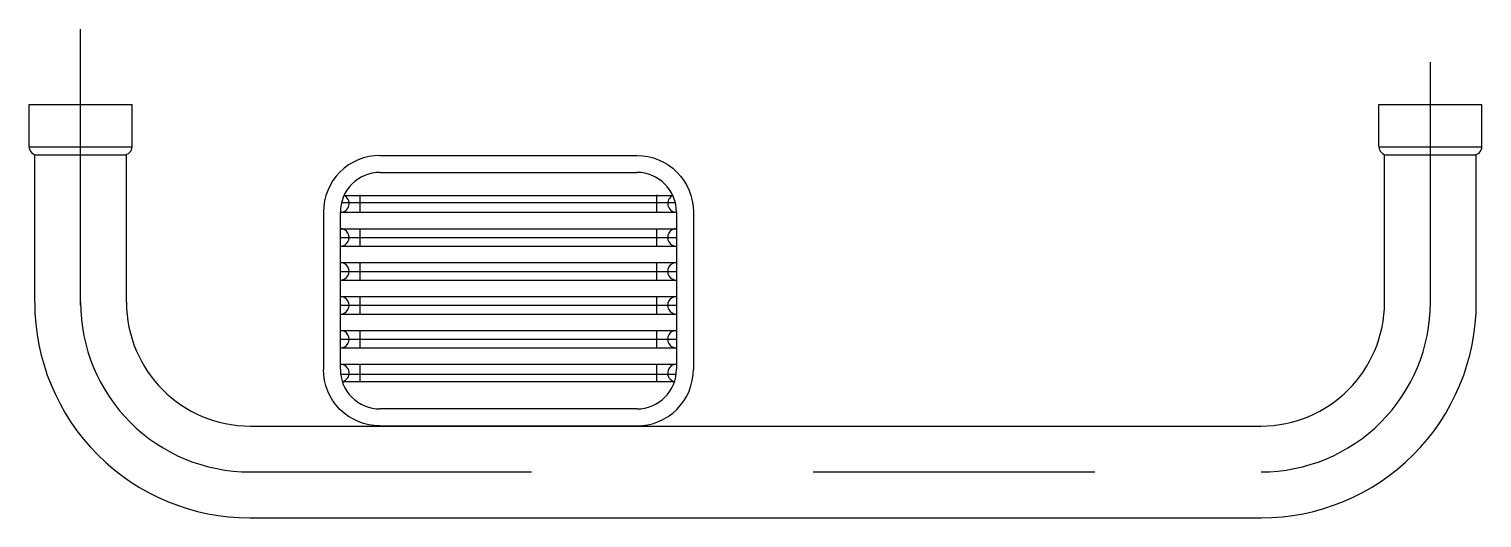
# Model space of a CAD drawing. Extents: x 0.194 to 0.71, y 124.185 to 124.358.
import ezdxf

# ---------------------------------------------------------------- set-up
doc = ezdxf.new("R2010")
doc.units = 0
doc.header["$LTSCALE"] = 0.2
doc.header["$MEASUREMENT"] = 0
doc.linetypes.add('AXES', pattern=[0.5400000065565109, 0.300000011920929, -0.07999999821186066, 0.07999999821186066, -0.07999999821186066])
doc.linetypes.add('CONTINU', pattern=[0])
doc.layers.get('0').update_dxf_attribs({"linetype": 'CONTINUOUS'})
doc.layers.add('DECA_EIXOS', color=5, linetype='AXES')

msp = doc.modelspace()

# ---------------------------------------------------------------- linework, layer by layer
at = {"linetype": 'CONTINU'}
for p, q in [((0.1942958467219791, 124.3167685712949), (0.1942958466525845, 124.3316438756366)), ((0.1942958466525845, 124.3316438756366), (0.2308911144434246, 124.3316438756366)), ((0.2308911333711295, 124.316768763621), (0.2308911144434246, 124.3316438756366)), ((0.6735336781060964, 124.3167688721457), (0.6735336781060964, 124.3316438756366)), ((0.6735336781060964, 124.3316438756366), (0.7101289650202182, 124.3316438756366)), ((0.7101289650202182, 124.3167688849028), (0.7101289650202182, 124.3316438756366)), ((0.1942958467227405, 124.3166053647043), (0.2308911335667062, 124.3166150617009)), ((0.6735336781060964, 124.316604715059), (0.7101289650202182, 124.3166089164605)), ((0.1963010737717049, 124.2614133603802), (0.1963019677731347, 124.3139379875114)), ((0.1972958652047019, 124.313768571309), (0.2278911518538574, 124.3137687598038)), ((0.2288859236778705, 124.2614965333263), (0.228885476193941, 124.313938338925)), ((0.6755388690122325, 124.261496793404), (0.6755390058139116, 124.3139385670329)), ((0.6765336793569824, 124.3137688721457), (0.7071289662711039, 124.3137688849028)), ((0.7081237168372799, 124.2614120600052), (0.70812371683728, 124.3139386077392)), ((0.2727859236762723, 124.2175969079233), (0.6316388690123819, 124.2175969079233)), ((0.2727010737606383, 124.1850120600052), (0.6317237168372741, 124.1850120600052))]:
    msp.add_line(p, q, dxfattribs=at)
at = {"linetype": 'CONTINUOUS'}
for p, q in [((0.3188702143400725, 124.3135969097161), (0.4101078222155075, 124.3135969157787)), ((0.318870233463354, 124.3075812034139), (0.4101078038916995, 124.3075812094765)), ((0.2988180193610518, 124.293544501127), (0.2988180193610518, 124.2376992655086)), ((0.3048336635115004, 124.237799449128), (0.3048336635115004, 124.2934443175076)), ((0.4241443757223129, 124.2934443254357), (0.4241443757223129, 124.2377994411999)), ((0.4301600198594473, 124.2935445098546), (0.4301600198594473, 124.2376992567811)), ((0.4101078038916995, 124.2236625571591), (0.318870233463354, 124.2236625632218)), ((0.3188702143400725, 124.2176468569195), (0.4101078222155075, 124.2176468508569))]:
    msp.add_line(p, q, dxfattribs=at)
at = {"linetype": 'CONTINU'}
for points in [[(0.3188702143400725, 124.3135969097161, 0.4142166824638325), (0.2988180193610518, 124.293544501127)], [(0.4101078222155075, 124.3135969157787, -0.4142166824638325), (0.4301600198594473, 124.2935445098546)], [(0.3048336635115004, 124.2934443175076, 0.8053567018682911), (0.3061282222513426, 124.2993781810711)], [(0.4228525916862088, 124.2993794335135, 0.8057702350767395), (0.424144357506414, 124.2934444295584)], [(0.3048228272909533, 124.2814130961368, 1.00176632654018), (0.3048336635115004, 124.287629252675)], [(0.424144357506414, 124.2876292431138, 1.000012305609818), (0.424144357506414, 124.2814130865746)], [(0.3048228274162961, 124.269381760025, 1.00176630641712), (0.3048336635115004, 124.2755979165636)], [(0.424144357506414, 124.2755979022216, 1.000012305628746), (0.424144357506414, 124.269381755244)], [(0.3048336635115004, 124.2573504047903, 1.000023072929682), (0.3048336635115004, 124.2635666186988)], [(0.424144357506414, 124.2635666282611, 1.000007690941067), (0.424144357506414, 124.2573504334749)], [(0.3048336635115004, 124.2453190686789, 1.000015381893971), (0.3048336635115004, 124.2515352825878)], [(0.424144357506414, 124.2515352921497, 1.000007690941067), (0.424144357506414, 124.2453190973636)], [(0.3055475614008923, 124.2333708473991, 0.8903649070665951), (0.3048336635115004, 124.2395039569344, 0.8903649070665951)], [(0.424144357506414, 124.2395039656001, 0.8903358126858111), (0.4234303511991399, 124.2333708365946)], [(0.3188702143400725, 124.2176468569195, -0.4142166824638325), (0.2988180193610518, 124.2376992655086)], [(0.4101078222155075, 124.2176468508569, 0.4142166824638325), (0.4301600198594473, 124.2376992567811)]]:
    msp.add_lwpolyline(points, format="xyb", dxfattribs=at)
for points in [[(0.3052495470776077, 124.2969360757374), (0.4237284715498965, 124.2969360374909)], [(0.3061282222513426, 124.2993781810711), (0.4228525916862088, 124.2993794335135)], [(0.3118519747819394, 124.2934443240989), (0.3118519747819394, 124.2996605696638)], [(0.4171260510167954, 124.2934443940008), (0.4171260510167954, 124.2996606079104)], [(0.3048336635115004, 124.2934443175076), (0.424144357506414, 124.2934444295584)], [(0.3048336635115004, 124.287629252675), (0.424144357506414, 124.2876292431138)], [(0.3118519747819394, 124.2814130955735), (0.3118519747819394, 124.287629271799)], [(0.4171260510167954, 124.2814130578894), (0.4171260510167954, 124.287629271799)], [(0.3048228272912705, 124.2814130961368), (0.424144357506414, 124.2814130865746)], [(0.3048336635115004, 124.2845211648442), (0.424144357506414, 124.2845211648442)], [(0.3048336635115004, 124.2755979165636), (0.424144357506414, 124.2755979022216)], [(0.3118519747819394, 124.2693817597434), (0.3118519747819394, 124.2755979356876)], [(0.4171260510167954, 124.2693817409013), (0.4171260510167954, 124.2755979356876)], [(0.3048228274152561, 124.269381760025), (0.424144357506414, 124.269381755244)], [(0.3048336635115004, 124.2724898287328), (0.424144357506414, 124.2724898287328)], [(0.3048336635115004, 124.2635666186988), (0.424144357506414, 124.2635666282611)], [(0.3048336635115004, 124.2604585117447), (0.424144357506414, 124.2604585117447)], [(0.3118519747819394, 124.2573504064776), (0.3118519747819394, 124.2635666192613)], [(0.4171260510167954, 124.2573504239132), (0.4171260510167954, 124.2635666276986)], [(0.3048336635115004, 124.2573504047903), (0.424144357506414, 124.2573504334749)], [(0.3048336635115004, 124.2515352825878), (0.424144357506414, 124.2515352921497)], [(0.3118519747819394, 124.2453190703663), (0.3118519747819394, 124.2515352831502)], [(0.4171260510167954, 124.2453190878018), (0.4171260510167954, 124.2515353017114)], [(0.3048336635115004, 124.2484271947566), (0.424144357506414, 124.2484271947566)], [(0.3048336635115004, 124.2453190686789), (0.424144357506414, 124.2453190973636)], [(0.3048336635115004, 124.2395039656001), (0.424144357506414, 124.2395039656001)], [(0.3118519747819394, 124.2332877516905), (0.3118519747819394, 124.2395039656001)], [(0.4171260510167954, 124.2332877708137), (0.4171260510167954, 124.2395039656001)], [(0.304933716520714, 124.2360278884611), (0.4240443044972004, 124.2360278693379)], [(0.3055475614008923, 124.2333708473991), (0.4234303511991399, 124.2333708365946)]]:
    msp.add_lwpolyline(points, dxfattribs=at)
for centre, radius, start, end in [((0.1972958467219791, 124.3167685713089), 0.003, 180.0000002672899, 270.000352994004), ((0.227891133371132, 124.3167687598037), 0.003, 270.0003529940529, 7.290550874433299e-05), ((0.6765336781060964, 124.3167688721457), 0.003, 180, 270.0000238901621), ((0.7071289650202182, 124.3167688849028), 0.003, 270.0000238901575, 0), ((0.2727010737606383, 124.2614120600052), 0.0764, 179.9990247906249, 270), ((0.2727859236762723, 124.2614969079233), 0.0439, 180.000488902704, 270), ((0.6316388690123819, 124.2614969079233), 0.0439, 270, 359.9998505359698), ((0.6317237168372799, 124.2614120600052), 0.0764, 269.9999999999957, 0)]:
    msp.add_arc(centre, radius, start, end, dxfattribs=at)
at = {"linetype": 'CONTINUOUS'}
for centre, start, end in [((0.318870675586387, 124.2935438385531), 90.00180459680718, 180.4062146778885), ((0.4101073636342003, 124.2935438446157), 359.5937929365896, 89.99820301767095), ((0.318870675586387, 124.2376999280825), 179.5937853221115, 269.9981954031928), ((0.4101073636342003, 124.2376999220199), 270.001796982329, 0.4062070634103657)]:
    msp.add_arc(centre, 0.0140373648677024, start, end, dxfattribs=at)
at = {"layer": 'DECA_EIXOS'}
for p, q in [((0.2125934996712861, 124.2605201460812), (0.2125934996712861, 124.3584372759755)), ((0.6918068245634077, 124.2614120600052), (0.6918313311247981, 124.3467457223312)), ((0.2727010737606396, 124.2013289522791), (0.6317237168372755, 124.2013289522791))]:
    msp.add_line(p, q, dxfattribs=at)
for centre, start, end in [((0.2727010737606383, 124.2614120600052), 179.9990247906249, 270), ((0.6317237168372799, 124.2614120600052), 269.9999999999957, 0)]:
    msp.add_arc(centre, 0.06008310772612778, start, end, dxfattribs=at)

doc.saveas('drawing.dxf')
